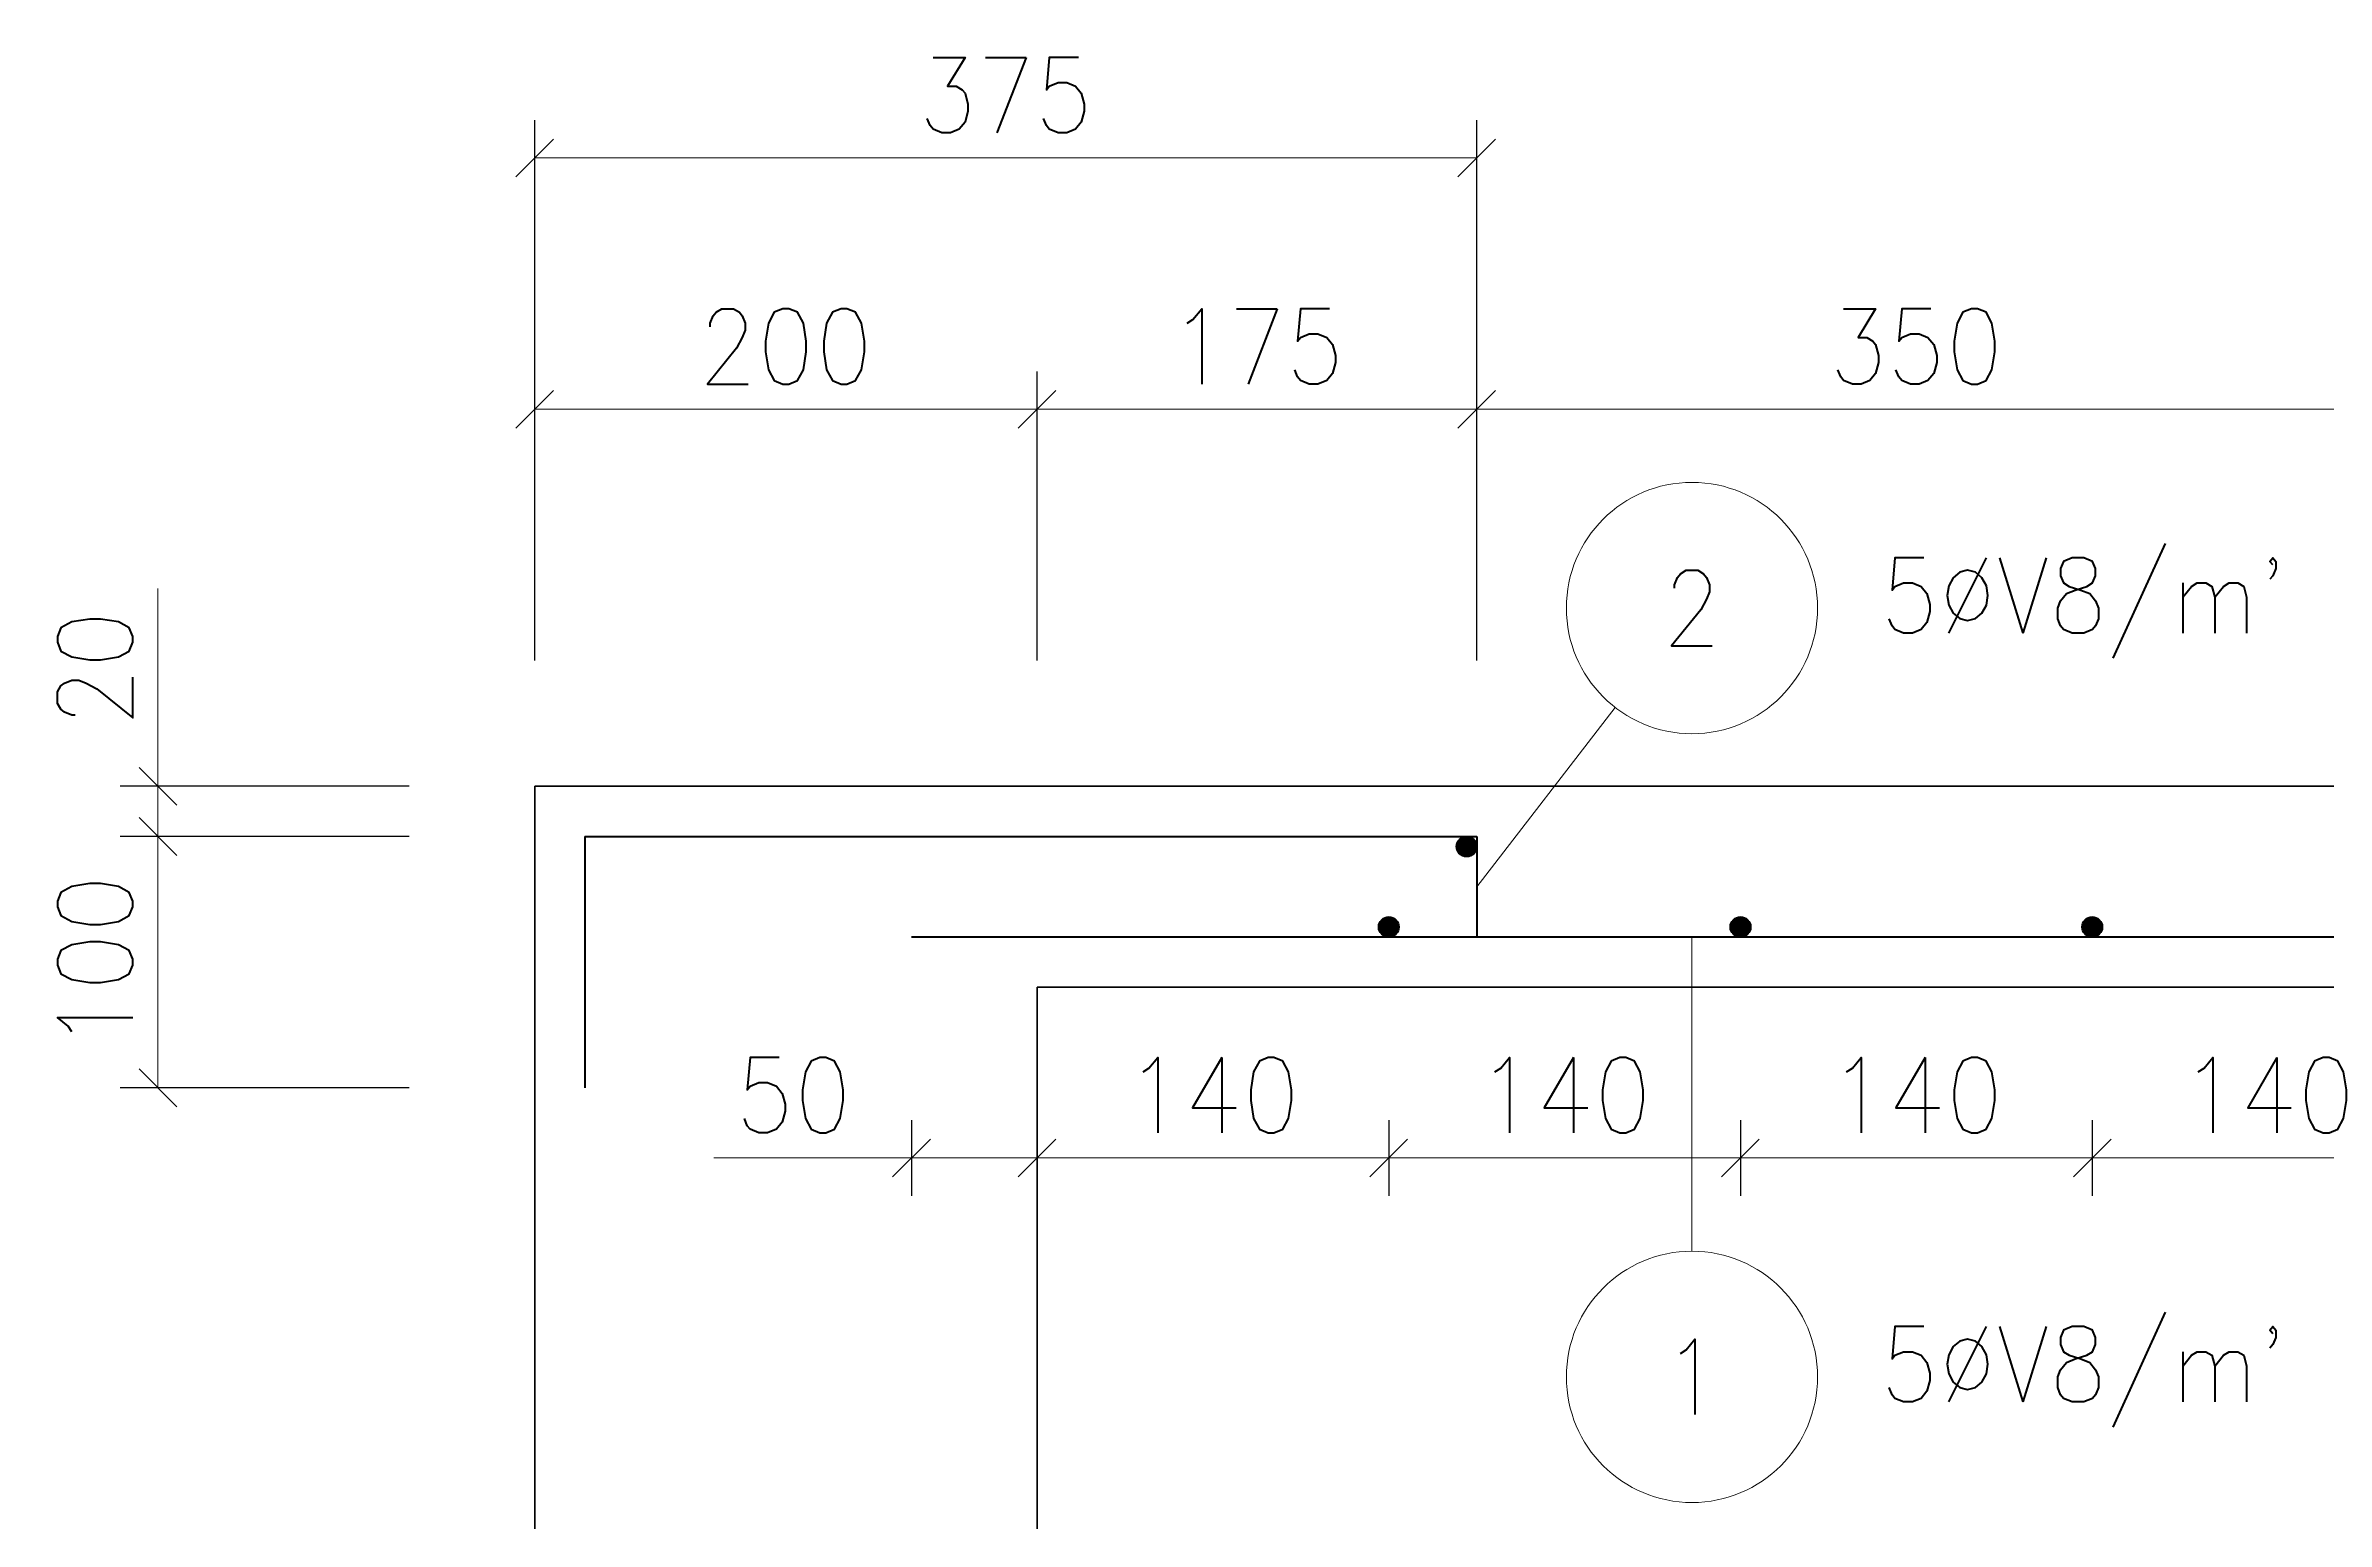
# Model space of a CAD drawing. Header units: millimetres. Extents: x 21380 to 27339, y 19466 to 22366.
# Drawn here: x 21380 to 22288, y 21779 to 22366 of the extents above; entities that cross this region are included whole.
import ezdxf

# ---------------------------------------------------------------- set-up
doc = ezdxf.new("R2010")
doc.units = ezdxf.units.MM
doc.layers.get('Defpoints').update_dxf_attribs({"color": 254})
for name, color, linetype, lineweight in [('0.18', 51, 'Continuous', 18), ('0.25', 7, 'Continuous', 25), ('0.35', 6, 'Continuous', 35), ('0.7', 30, 'Continuous', 70), ('Dimensions', 7, 'Continuous', 25)]:
    doc.layers.add(name, color=color, linetype=linetype, lineweight=lineweight)
doc.styles.add('MyTextStyle', font='romans.shx', dxfattribs={"width": 0.9})
doc.dimstyles.new('Annotative SK ext', dxfattribs={"dimscale": 0, "dimtxt": 3, "dimasz": 1.5, "dimexe": 1.5, "dimexo": 5, "dimgap": 1, "dimtad": 1, "dimdec": 0, "dimlfac": -1, "dimrnd": 5, "dimzin": 0, "dimtxsty": 'MyTextStyle', "dimblk": 'OBLIQUE', "dimcen": 1.5, "dimadec": 0, "dimazin": 0, "dimtfac": 1, "dimtdec": 0, "dimtofl": 0, "dimtmove": 0, "dimatfit": 3, "dimldrblk": 'NONE', "dimfxl": 10, "dimfxlon": 1, "dimtfillclr": 1, "dimtolj": 1, "dimtzin": 0, "dimlwd": 18, "dimarcsym": 0})
doc.dimstyles.new('Annotative SK int', dxfattribs={"dimscale": 0, "dimtxt": 3, "dimasz": 1.5, "dimexe": 1.5, "dimexo": 0, "dimgap": 1, "dimtad": 1, "dimdec": 0, "dimlfac": -1, "dimrnd": 5, "dimzin": 0, "dimtxsty": 'MyTextStyle', "dimblk": 'OBLIQUE', "dimcen": 1.5, "dimdle": 1.5, "dimadec": 0, "dimazin": 0, "dimtfac": 1, "dimtdec": 0, "dimtofl": 0, "dimtmove": 0, "dimatfit": 3, "dimldrblk": 'NONE', "dimfxl": 1.5, "dimfxlon": 1, "dimtolj": 1, "dimtzin": 0, "dimlwd": 18, "dimarcsym": 0})

# ---------------------------------------------------------------- blocks, each defined once
blk = doc.blocks.new('_Oblique')
at = {"color": 0, "linetype": 'ByBlock', "lineweight": -2}
blk.add_line((-0.5, -0.5), (0.5, 0.5), dxfattribs=at)
blk = doc.blocks.new('*D24')
at = {"layer": 'Defpoints', "color": 0, "transparency": 16777216}
for p in [(21574.35, 22071.33), (21424.35, 22051.33), (21574.35, 22051.33)]:
    blk.add_point(p, dxfattribs=at)
at = {"layer": 'Dimensions', "color": 0, "lineweight": 18, "transparency": 16777216}
for p, q in [((21424.35, 22071.33), (21424.35, 22150.05)), ((21424.35, 22051.33), (21424.35, 22071.33))]:
    blk.add_line(p, q, dxfattribs=at)
at = {"layer": 'Dimensions', "color": 0, "lineweight": -2, "transparency": 16777216}
for p, q in [((21524.35, 22071.33), (21409.35, 22071.33)), ((21524.35, 22051.33), (21409.35, 22051.33))]:
    blk.add_line(p, q, dxfattribs=at)
at = {"layer": 'Dimensions', "color": 0, "lineweight": 18, "transparency": 16777216, "xscale": 15, "yscale": 15, "zscale": 15}
for p, rotation in [((21424.35, 22071.33), 90), ((21424.35, 22051.33), 270)]:
    blk.add_blockref('_Oblique', p, dxfattribs=dict(at, rotation=rotation))
at = {"layer": 'Dimensions', "color": 0, "transparency": 16777216, "insert": (21399.35, 22118.19), "char_height": 30, "attachment_point": 5, "rotation": 90, "style": 'MyTextStyle'}
blk.add_mtext('\\A1;20', dxfattribs=at)
blk = doc.blocks.new('_None')
blk = doc.blocks.new('*D25')
at = {"layer": 'Defpoints', "color": 0, "transparency": 16777216}
for p in [(21574.35, 22051.33), (21424.35, 21951.33), (21594.35, 21951.33)]:
    blk.add_point(p, dxfattribs=at)
at = {"layer": 'Dimensions', "color": 0, "lineweight": -2, "transparency": 16777216}
for p, q in [((21524.35, 22051.33), (21409.35, 22051.33)), ((21524.35, 21951.33), (21409.35, 21951.33))]:
    blk.add_line(p, q, dxfattribs=at)
at = {"layer": 'Dimensions', "color": 0, "lineweight": 18, "transparency": 16777216}
blk.add_line((21424.35, 22051.33), (21424.35, 21951.33), dxfattribs=at)
at = {"layer": 'Dimensions', "color": 0, "lineweight": 18, "transparency": 16777216, "xscale": 15, "yscale": 15, "zscale": 15}
for p, rotation in [((21424.35, 22051.33), 90), ((21424.35, 21951.33), 270)]:
    blk.add_blockref('_Oblique', p, dxfattribs=dict(at, rotation=rotation))
at = {"layer": 'Dimensions', "color": 0, "transparency": 16777216, "insert": (21399.35, 22001.33), "char_height": 30, "attachment_point": 5, "rotation": 90, "style": 'MyTextStyle'}
blk.add_mtext('\\A1;100', dxfattribs=at)
blk = doc.blocks.new('*D28')
at = {"layer": 'Defpoints', "color": 0, "transparency": 16777216}
for p in [(21774.35, 22221.33), (21574.35, 22071.33), (21774.35, 22071.33)]:
    blk.add_point(p, dxfattribs=at)
at = {"layer": 'Dimensions', "color": 0, "lineweight": -2, "transparency": 16777216}
for p, q in [((21574.35, 22121.33), (21574.35, 22236.33)), ((21774.35, 22121.33), (21774.35, 22236.33))]:
    blk.add_line(p, q, dxfattribs=at)
at = {"layer": 'Dimensions', "color": 0, "lineweight": 18, "transparency": 16777216}
blk.add_line((21574.35, 22221.33), (21774.35, 22221.33), dxfattribs=at)
at = {"layer": 'Dimensions', "color": 0, "lineweight": 18, "transparency": 16777216, "xscale": 15, "yscale": 15, "zscale": 15, "rotation": 180}
blk.add_blockref('_Oblique', (21574.35, 22221.33), dxfattribs=at)
at = {"layer": 'Dimensions', "color": 0, "lineweight": 18, "transparency": 16777216, "xscale": 15, "yscale": 15, "zscale": 15}
blk.add_blockref('_Oblique', (21774.35, 22221.33), dxfattribs=at)
at = {"layer": 'Dimensions', "color": 0, "transparency": 16777216, "insert": (21674.35, 22246.33), "char_height": 30, "attachment_point": 5, "style": 'MyTextStyle'}
blk.add_mtext('\\A1;200', dxfattribs=at)
blk = doc.blocks.new('*D29')
at = {"layer": 'Defpoints', "color": 0, "transparency": 16777216}
for p in [(21949.35, 22221.33), (21774.35, 22071.33), (21949.35, 22051.33)]:
    blk.add_point(p, dxfattribs=at)
at = {"layer": 'Dimensions', "color": 0, "lineweight": -2, "transparency": 16777216}
for p, q in [((21774.35, 22121.33), (21774.35, 22236.33)), ((21949.35, 22121.33), (21949.35, 22236.33))]:
    blk.add_line(p, q, dxfattribs=at)
at = {"layer": 'Dimensions', "color": 0, "lineweight": 18, "transparency": 16777216}
blk.add_line((21774.35, 22221.33), (21949.35, 22221.33), dxfattribs=at)
at = {"layer": 'Dimensions', "color": 0, "lineweight": 18, "transparency": 16777216, "xscale": 15, "yscale": 15, "zscale": 15, "rotation": 180}
blk.add_blockref('_Oblique', (21774.35, 22221.33), dxfattribs=at)
at = {"layer": 'Dimensions', "color": 0, "lineweight": 18, "transparency": 16777216, "xscale": 15, "yscale": 15, "zscale": 15}
blk.add_blockref('_Oblique', (21949.35, 22221.33), dxfattribs=at)
at = {"layer": 'Dimensions', "color": 0, "transparency": 16777216, "insert": (21861.85, 22246.33), "char_height": 30, "attachment_point": 5, "style": 'MyTextStyle'}
blk.add_mtext('\\A1;175', dxfattribs=at)
blk = doc.blocks.new('*D30')
at = {"layer": 'Defpoints', "color": 0, "transparency": 16777216}
for p in [(21949.35, 22321.33), (21574.35, 22071.33), (21949.35, 22071.33)]:
    blk.add_point(p, dxfattribs=at)
at = {"layer": 'Dimensions', "color": 0, "lineweight": -2, "transparency": 16777216}
for p, q in [((21574.35, 22221.33), (21574.35, 22336.33)), ((21949.35, 22221.33), (21949.35, 22336.33))]:
    blk.add_line(p, q, dxfattribs=at)
at = {"layer": 'Dimensions', "color": 0, "lineweight": 18, "transparency": 16777216}
blk.add_line((21574.35, 22321.33), (21949.35, 22321.33), dxfattribs=at)
at = {"layer": 'Dimensions', "color": 0, "lineweight": 18, "transparency": 16777216, "xscale": 15, "yscale": 15, "zscale": 15, "rotation": 180}
blk.add_blockref('_Oblique', (21574.35, 22321.33), dxfattribs=at)
at = {"layer": 'Dimensions', "color": 0, "lineweight": 18, "transparency": 16777216, "xscale": 15, "yscale": 15, "zscale": 15}
blk.add_blockref('_Oblique', (21949.35, 22321.33), dxfattribs=at)
at = {"layer": 'Dimensions', "color": 0, "transparency": 16777216, "insert": (21761.85, 22346.33), "char_height": 30, "attachment_point": 5, "style": 'MyTextStyle'}
blk.add_mtext('\\A1;375', dxfattribs=at)
blk = doc.blocks.new('*D31')
at = {"layer": 'Defpoints', "color": 0, "transparency": 16777216}
for p in [(21724.35, 22011.33), (21774.35, 22011.33), (21774.35, 21923.42)]:
    blk.add_point(p, dxfattribs=at)
at = {"layer": 'Dimensions', "color": 0, "lineweight": -2, "transparency": 16777216}
for p, q in [((21724.35, 21938.42), (21724.35, 21908.42)), ((21774.35, 21938.42), (21774.35, 21908.42))]:
    blk.add_line(p, q, dxfattribs=at)
at = {"layer": 'Dimensions', "color": 0, "lineweight": 18, "transparency": 16777216}
for p, q in [((21724.35, 21923.42), (21645.64, 21923.42)), ((21774.35, 21923.42), (21709.35, 21923.42))]:
    blk.add_line(p, q, dxfattribs=at)
at = {"layer": 'Dimensions', "color": 0, "lineweight": 18, "transparency": 16777216, "xscale": 15, "yscale": 15, "zscale": 15, "rotation": 180}
blk.add_blockref('_Oblique', (21724.35, 21923.42), dxfattribs=at)
at = {"layer": 'Dimensions', "color": 0, "lineweight": 18, "transparency": 16777216, "xscale": 15, "yscale": 15, "zscale": 15}
blk.add_blockref('_Oblique', (21774.35, 21923.42), dxfattribs=at)
at = {"layer": 'Dimensions', "color": 0, "transparency": 16777216, "insert": (21677.49, 21948.42), "char_height": 30, "attachment_point": 5, "style": 'MyTextStyle'}
blk.add_mtext('\\A1;50', dxfattribs=at)
blk = doc.blocks.new('*D32')
at = {"layer": 'Defpoints', "color": 0, "transparency": 16777216}
for p in [(21774.35, 22011.33), (21914.35, 22011.33), (21914.35, 21923.42)]:
    blk.add_point(p, dxfattribs=at)
at = {"layer": 'Dimensions', "color": 0, "lineweight": -2, "transparency": 16777216}
for p, q in [((21774.35, 21938.42), (21774.35, 21908.42)), ((21914.35, 21938.42), (21914.35, 21908.42))]:
    blk.add_line(p, q, dxfattribs=at)
at = {"layer": 'Dimensions', "color": 0, "lineweight": 18, "transparency": 16777216}
blk.add_line((21759.35, 21923.42), (21929.35, 21923.42), dxfattribs=at)
at = {"layer": 'Dimensions', "color": 0, "lineweight": 18, "transparency": 16777216, "xscale": 15, "yscale": 15, "zscale": 15, "rotation": 180}
blk.add_blockref('_Oblique', (21774.35, 21923.42), dxfattribs=at)
at = {"layer": 'Dimensions', "color": 0, "lineweight": 18, "transparency": 16777216, "xscale": 15, "yscale": 15, "zscale": 15}
blk.add_blockref('_Oblique', (21914.35, 21923.42), dxfattribs=at)
at = {"layer": 'Dimensions', "color": 0, "transparency": 16777216, "insert": (21844.35, 21948.42), "char_height": 30, "attachment_point": 5, "style": 'MyTextStyle'}
blk.add_mtext('\\A1;140', dxfattribs=at)
blk = doc.blocks.new('*D33')
at = {"layer": 'Defpoints', "color": 0, "transparency": 16777216}
for p in [(21914.35, 22011.33), (22054.35, 22011.33), (22054.35, 21923.42)]:
    blk.add_point(p, dxfattribs=at)
at = {"layer": 'Dimensions', "color": 0, "lineweight": -2, "transparency": 16777216}
for p, q in [((21914.35, 21938.42), (21914.35, 21908.42)), ((22054.35, 21938.42), (22054.35, 21908.42))]:
    blk.add_line(p, q, dxfattribs=at)
at = {"layer": 'Dimensions', "color": 0, "lineweight": 18, "transparency": 16777216}
blk.add_line((21899.35, 21923.42), (22069.35, 21923.42), dxfattribs=at)
at = {"layer": 'Dimensions', "color": 0, "lineweight": 18, "transparency": 16777216, "xscale": 15, "yscale": 15, "zscale": 15, "rotation": 180}
blk.add_blockref('_Oblique', (21914.35, 21923.42), dxfattribs=at)
at = {"layer": 'Dimensions', "color": 0, "lineweight": 18, "transparency": 16777216, "xscale": 15, "yscale": 15, "zscale": 15}
blk.add_blockref('_Oblique', (22054.35, 21923.42), dxfattribs=at)
at = {"layer": 'Dimensions', "color": 0, "transparency": 16777216, "insert": (21984.35, 21948.42), "char_height": 30, "attachment_point": 5, "style": 'MyTextStyle'}
blk.add_mtext('\\A1;140', dxfattribs=at)
blk = doc.blocks.new('*D34')
at = {"layer": 'Defpoints', "color": 0, "transparency": 16777216}
for p in [(22054.35, 22011.33), (22194.35, 22011.33), (22194.35, 21923.42)]:
    blk.add_point(p, dxfattribs=at)
at = {"layer": 'Dimensions', "color": 0, "lineweight": -2, "transparency": 16777216}
for p, q in [((22054.35, 21938.42), (22054.35, 21908.42)), ((22194.35, 21938.42), (22194.35, 21908.42))]:
    blk.add_line(p, q, dxfattribs=at)
at = {"layer": 'Dimensions', "color": 0, "lineweight": 18, "transparency": 16777216}
blk.add_line((22039.35, 21923.42), (22209.35, 21923.42), dxfattribs=at)
at = {"layer": 'Dimensions', "color": 0, "lineweight": 18, "transparency": 16777216, "xscale": 15, "yscale": 15, "zscale": 15, "rotation": 180}
blk.add_blockref('_Oblique', (22054.35, 21923.42), dxfattribs=at)
at = {"layer": 'Dimensions', "color": 0, "lineweight": 18, "transparency": 16777216, "xscale": 15, "yscale": 15, "zscale": 15}
blk.add_blockref('_Oblique', (22194.35, 21923.42), dxfattribs=at)
at = {"layer": 'Dimensions', "color": 0, "transparency": 16777216, "insert": (22124.35, 21948.42), "char_height": 30, "attachment_point": 5, "style": 'MyTextStyle'}
blk.add_mtext('\\A1;140', dxfattribs=at)
blk = doc.blocks.new('*D35')
at = {"layer": 'Defpoints', "color": 0, "transparency": 16777216}
for p in [(22194.35, 22011.33), (22334.35, 22011.33), (22334.35, 21923.42)]:
    blk.add_point(p, dxfattribs=at)
at = {"layer": 'Dimensions', "color": 0, "lineweight": -2, "transparency": 16777216}
for p, q in [((22194.35, 21938.42), (22194.35, 21908.42)), ((22334.35, 21938.42), (22334.35, 21908.42))]:
    blk.add_line(p, q, dxfattribs=at)
at = {"layer": 'Dimensions', "color": 0, "lineweight": 18, "transparency": 16777216}
blk.add_line((22179.35, 21923.42), (22349.35, 21923.42), dxfattribs=at)
at = {"layer": 'Dimensions', "color": 0, "lineweight": 18, "transparency": 16777216, "xscale": 15, "yscale": 15, "zscale": 15, "rotation": 180}
blk.add_blockref('_Oblique', (22194.35, 21923.42), dxfattribs=at)
at = {"layer": 'Dimensions', "color": 0, "lineweight": 18, "transparency": 16777216, "xscale": 15, "yscale": 15, "zscale": 15}
blk.add_blockref('_Oblique', (22334.35, 21923.42), dxfattribs=at)
at = {"layer": 'Dimensions', "color": 0, "transparency": 16777216, "insert": (22264.35, 21948.42), "char_height": 30, "attachment_point": 5, "style": 'MyTextStyle'}
blk.add_mtext('\\A1;140', dxfattribs=at)
blk = doc.blocks.new('*D92')
at = {"layer": 'Defpoints', "color": 0, "transparency": 16777216}
for p in [(22299.35, 22221.33), (21949.35, 22051.33), (22299.35, 22051.33)]:
    blk.add_point(p, dxfattribs=at)
at = {"layer": 'Dimensions', "color": 0, "lineweight": -2, "transparency": 16777216}
for p, q in [((21949.35, 22121.33), (21949.35, 22236.33)), ((22299.35, 22121.33), (22299.35, 22236.33))]:
    blk.add_line(p, q, dxfattribs=at)
at = {"layer": 'Dimensions', "color": 0, "lineweight": 18, "transparency": 16777216}
blk.add_line((21949.35, 22221.33), (22299.35, 22221.33), dxfattribs=at)
at = {"layer": 'Dimensions', "color": 0, "lineweight": 18, "transparency": 16777216, "xscale": 15, "yscale": 15, "zscale": 15, "rotation": 180}
blk.add_blockref('_Oblique', (21949.35, 22221.33), dxfattribs=at)
at = {"layer": 'Dimensions', "color": 0, "lineweight": 18, "transparency": 16777216, "xscale": 15, "yscale": 15, "zscale": 15}
blk.add_blockref('_Oblique', (22299.35, 22221.33), dxfattribs=at)
at = {"layer": 'Dimensions', "color": 0, "transparency": 16777216, "insert": (22124.35, 22246.33), "char_height": 30, "attachment_point": 5, "style": 'MyTextStyle'}
blk.add_mtext('\\A1;350', dxfattribs=at)

msp = doc.modelspace()

# ---------------------------------------------------------------- hatches: boundary and pattern name
at = {"layer": '0.7'}
h = msp.add_hatch(color=256, dxfattribs=at)
h.dxf.hatch_style = 1
h.paths.add_polyline_path([(21949.35, 22047.33, 1), (21941.35, 22047.33, 1)])
h = msp.add_hatch(color=256, dxfattribs=at)
h.dxf.hatch_style = 1
h.paths.add_polyline_path([(21918.35, 22015.33, 1), (21910.35, 22015.33, 1)])
h = msp.add_hatch(color=256, dxfattribs=at)
h.dxf.hatch_style = 1
h.paths.add_polyline_path([(22058.35, 22015.33, 1), (22050.35, 22015.33, 1)])
h = msp.add_hatch(color=256, dxfattribs=at)
h.dxf.hatch_style = 1
h.paths.add_polyline_path([(22198.35, 22015.33, 1), (22190.35, 22015.33, 1)])

# ---------------------------------------------------------------- linework, layer by layer
at = {"layer": '0.18'}
for p, q in [((21949.35, 22031.33), (22004.47, 22102.68)), ((22035.04, 22011.33), (22035.04, 21886.33))]:
    msp.add_line(p, q, dxfattribs=at)
for centre in [(22035.04, 22142.25), (22035.04, 21836.33)]:
    msp.add_circle(centre, 50, dxfattribs=at)
at = {"layer": '0.35'}
for p, q in [((21574.35, 22071.33), (27174.35, 22071.33)), ((21574.35, 22071.33), (21574.35, 21771.33)), ((21774.35, 21771.33), (21774.35, 21991.33)), ((21774.35, 21991.33), (22474.35, 21991.33))]:
    msp.add_line(p, q, dxfattribs=at)
at = {"layer": '0.7'}
for p, q in [((21594.35, 22051.33), (21594.35, 21951.33)), ((21594.35, 22051.33), (21949.35, 22051.33)), ((21949.35, 22051.33), (21949.35, 22011.33)), ((27024.35, 22011.33), (21724.35, 22011.33))]:
    msp.add_line(p, q, dxfattribs=at)
for centre in [(21945.35, 22047.33), (21914.35, 22015.33), (22054.35, 22015.33), (22194.35, 22015.33)]:
    msp.add_circle(centre, 4, dxfattribs=at)

# ---------------------------------------------------------------- texts
at = {"layer": '0.25', "char_height": 30, "style": 'MyTextStyle'}
for s, width, insert, attachment_point in [("5%%CV8/m'", 1091.6671, (22110.04, 22142.25), 4), ('2', 50, (22035.04, 22142.25), 5), ("5%%CV8/m'", 1091.6671, (22110.04, 21836.33), 4), ('1', 50, (22035.04, 21836.33), 5)]:
    msp.add_mtext_dynamic_manual_height_columns(s, width=width, gutter_width=500, heights=[0], dxfattribs=dict(at, insert=insert, attachment_point=attachment_point))

# ---------------------------------------------------------------- dimensions: what is measured, and where the dimension line sits
at = {"layer": 'Dimensions'}
for base, p1, p2, dimstyle, picture, middle in [((21949.35, 22321.33), (21574.35, 22071.33), (21949.35, 22071.33), 'Annotative SK ext', '*D30', (21761.85, 22346.33)), ((21774.35, 22221.33), (21574.35, 22071.33), (21774.35, 22071.33), 'Annotative SK ext', '*D28', (21674.35, 22246.33)), ((21949.35, 22221.33), (21774.35, 22071.33), (21949.35, 22051.33), 'Annotative SK ext', '*D29', (21861.85, 22246.33)), ((22299.35, 22221.33), (21949.35, 22051.33), (22299.35, 22051.33), 'Annotative SK ext', '*D92', (22124.35, 22246.33)), ((21914.35, 21923.42), (21774.35, 22011.33), (21914.35, 22011.33), 'Annotative SK int', '*D32', (21844.35, 21948.42)), ((22054.35, 21923.42), (21914.35, 22011.33), (22054.35, 22011.33), 'Annotative SK int', '*D33', (21984.35, 21948.42)), ((22194.35, 21923.42), (22054.35, 22011.33), (22194.35, 22011.33), 'Annotative SK int', '*D34', (22124.35, 21948.42)), ((22334.35, 21923.42), (22194.35, 22011.33), (22334.35, 22011.33), 'Annotative SK int', '*D35', (22264.35, 21948.42))]:
    dim = msp.add_linear_dim(base=base, p1=p1, p2=p2, dimstyle=dimstyle, dxfattribs=at)
    dim.commit()
    dim.dimension.update_dxf_attribs({"geometry": picture, "text_midpoint": middle})
dim = msp.add_linear_dim(base=(21424.35, 22051.33), p1=(21574.35, 22071.33), p2=(21574.35, 22051.33), angle=90, dimstyle='Annotative SK ext', dxfattribs=at)
dim.commit()
dim.dimension.update_dxf_attribs({"geometry": '*D24', "text_midpoint": (21424.35, 22118.19), "dimtype": 160})
dim = msp.add_linear_dim(base=(21424.35, 21951.33), p1=(21574.35, 22051.33), p2=(21594.35, 21951.33), angle=90, dimstyle='Annotative SK ext', dxfattribs=at)
dim.commit()
dim.dimension.update_dxf_attribs({"geometry": '*D25', "text_midpoint": (21399.35, 22001.33)})
dim = msp.add_linear_dim(base=(21774.35, 21923.42), p1=(21724.35, 22011.33), p2=(21774.35, 22011.33), dimstyle='Annotative SK int', dxfattribs=at)
dim.commit()
dim.dimension.update_dxf_attribs({"geometry": '*D31', "text_midpoint": (21677.49, 21923.42), "dimtype": 160})

doc.saveas('drawing.dxf')
